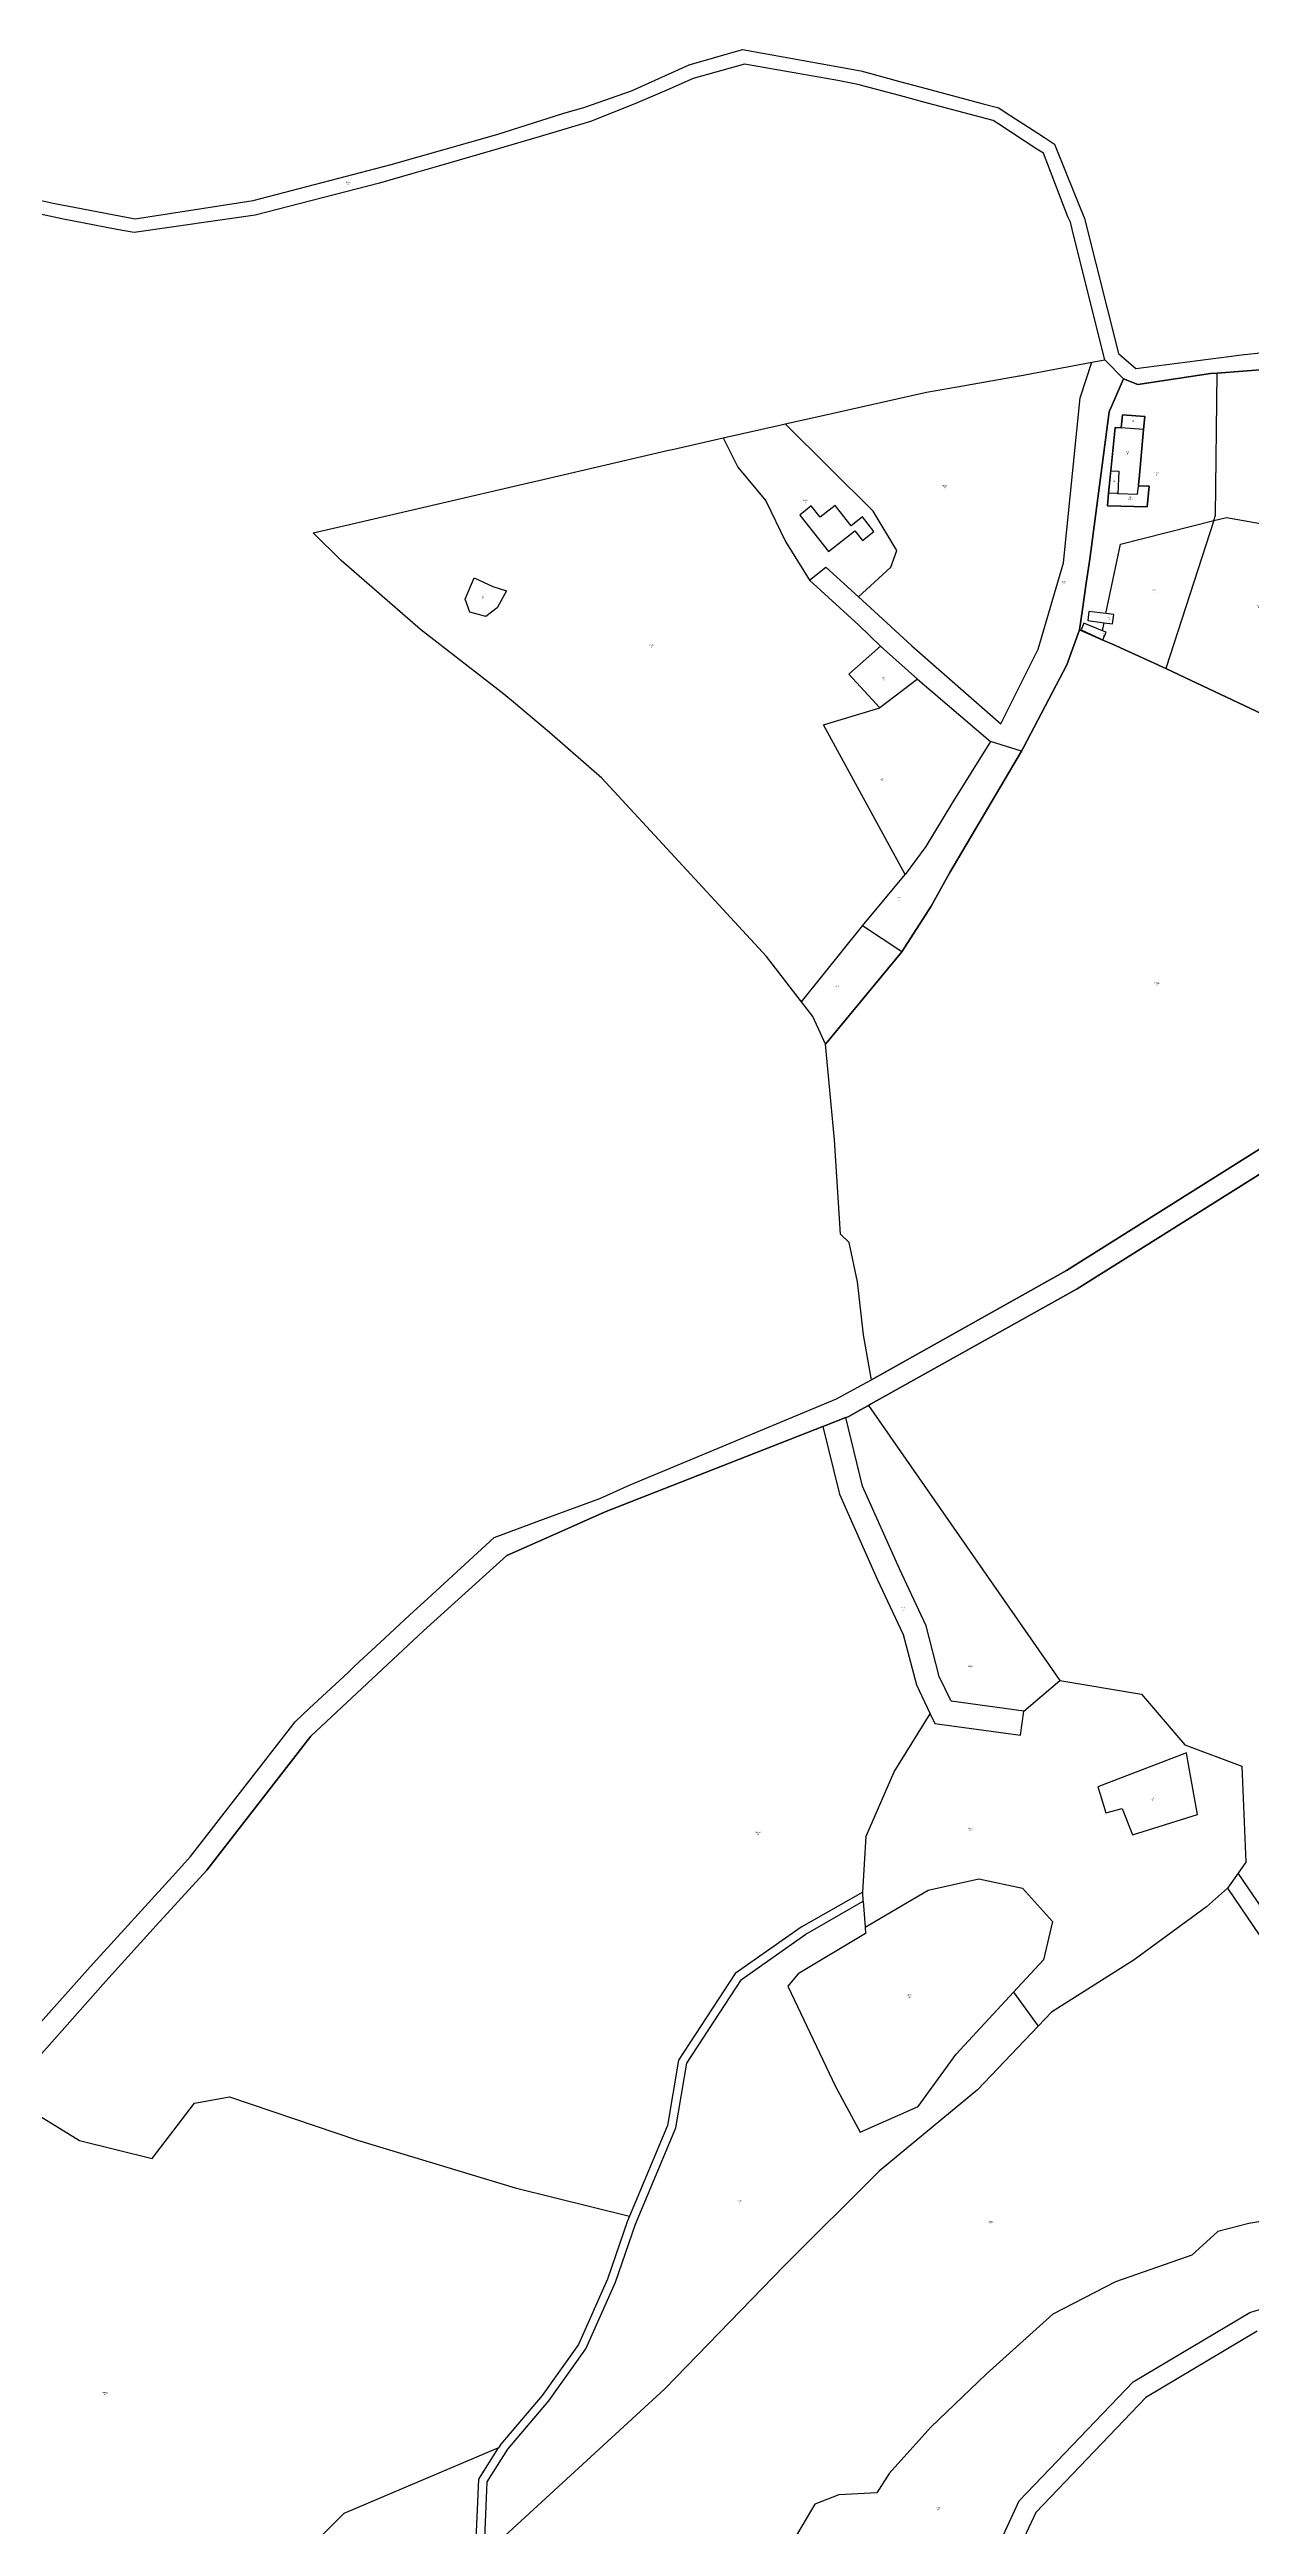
# Model space of a CAD drawing. Header units: inches. Extents: x 19003.7 to 19048.3, y 182287.8 to 182344.6.
# Drawn here: x 19019.18 to 19032.99, y 182316.2 to 182344.64 of the extents above; entities that cross this region are included whole.
import ezdxf
from ezdxf.enums import TextEntityAlignment as Align

# ---------------------------------------------------------------- set-up
doc = ezdxf.new("R2010")
doc.units = ezdxf.units.IN
doc.header["$MEASUREMENT"] = 0
for name, color, linetype in [('PG-AA', 7, 'Continuous'), ('PG-AS', 7, 'Continuous'), ('PG-LI', 7, 'Continuous'), ('PG-LP', 7, 'Continuous')]:
    doc.layers.add(name, color=color, linetype=linetype)
doc.styles.get("Standard").update_dxf_attribs({"font": 'arial.ttf'})

# ---------------------------------------------------------------- blocks, each defined once
blk = doc.blocks.new('000900500DG83A')
at = {"layer": 'PG-LI'}
for p, q in [((483406.516, 4631443.103), (483399.932, 4631443.607)), ((483399.1715, 4631428.7065), (483398.971, 4631424.4435)), ((483398.587, 4631424.458), (483396.276, 4631424.545)), ((483398.971, 4631424.4435), (483398.587, 4631424.458)), ((483398.971, 4631424.4435), (483404.763, 4631424.226)), ((483404.763, 4631424.226), (483404.9935, 4631426.7085))]:
    blk.add_line(p, q, dxfattribs=at)
blk.add_lwpolyline([(483396.9245, 4631431.054), (483399.277, 4631430.9435), (483399.1715, 4631428.7065)], dxfattribs=at)
at = {"layer": 'PG-LP'}
for p, q in [((483396.9245, 4631431.054), (483398.188, 4631443.74)), ((483398.188, 4631443.74), (483399.932, 4631443.607)), ((483406.516, 4631443.103), (483405.179, 4631428.703)), ((483396.276, 4631424.545), (483396.9245, 4631431.054))]:
    blk.add_line(p, q, dxfattribs=at)
for points in [[(483399.932, 4631443.607), (483400.317, 4631447.38), (483406.8815, 4631446.8775), (483406.516, 4631443.103)], [(483405.179, 4631428.703), (483405.1365, 4631428.2505), (483404.9935, 4631426.7085)], [(483404.9935, 4631426.7085), (483408.1585, 4631426.6145), (483407.592, 4631420.543), (483396.001, 4631420.886), (483396.276, 4631424.545)]]:
    blk.add_lwpolyline(points, dxfattribs=at)
at = {"layer": 'PG-AA'}
for s, p in [('I', (483403.41, 4631445.24)), ('II', (483401.8, 4631436.25)), ('I', (483397.86, 4631427.67)), ('POR', (483402.64, 4631422.98))]:
    blk.add_text(s, height=0.4, dxfattribs=at).set_placement(p, align=Align.TOP_CENTER)
at = {"layer": 'PG-AS'}
for s, p in [('25', (483403.41, 4631445.24)), ('145', (483401.8, 4631436.25)), ('16', (483397.86, 4631427.67)), ('50', (483402.64, 4631422.98))]:
    blk.add_text(s, height=0.4, dxfattribs=at).set_placement(p, align=Align.BOTTOM_CENTER)
blk = doc.blocks.new('17037A02209002')
at = {"layer": 'PG-LP'}
blk.add_lwpolyline([(483483.6375, 4631461.291), (483490.921, 4631459.6285), (483491.174, 4631458.707), (483493.103, 4631454.2955), (483484.6535, 4631455.4165), (483465.5735, 4631459.827), (483460.3835, 4631460.257), (483442.9735, 4631460.687), (483428.0235, 4631459.567), (483426.0735, 4631459.417), (483404.8635, 4631456.2775), (483400.6135, 4631457.9275), (483395.1535, 4631463.4775), (483386.1335, 4631499.5475), (483385.134, 4631503.5875), (483384.374, 4631505.1175), (483377.244, 4631523.7075), (483375.384, 4631524.9175), (483363.954, 4631532.3375), (483362.594, 4631533.2175), (483360.744, 4631533.7075), (483341.994, 4631538.738), (483336.724, 4631540.148), (483323.064, 4631543.808), (483317.234, 4631544.968), (483289.954, 4631549.6685), (483275.044, 4631545.5085), (483267.314, 4631542.1385), (483258.024, 4631538.0985), (483245.014, 4631532.9285), (483230.0935, 4631528.5185), (483215.7835, 4631524.279), (483200.6735, 4631519.939), (483193.2035, 4631517.799), (483183.4135, 4631514.989), (483147.1335, 4631505.6095), (483111.8335, 4631500.6095), (483106.7435, 4631501.4795), (483096.7435, 4631503.4195), (483091.1835, 4631504.4995), (483060.2135, 4631511.06), (483053.8835, 4631512.84), (483046.8435, 4631516.31), (483041.8935, 4631520.47), (483034.2635, 4631528), (483031.0935, 4631529.09), (483026.1435, 4631527.2005), (483014.7535, 4631515.2705), (482996.893, 4631507.2405), (482967.853, 4631507.0005), (482956.863, 4631507.791), (482934.533, 4631511.371), (482887.823, 4631504.4215), (482850.153, 4631499.6315), (482850.263, 4631499.7815), (482854.373, 4631504.2215), (482902.753, 4631510.411), (482904.913, 4631510.771), (482907.133, 4631511.141), (482934.573, 4631514.831), (482939.113, 4631514.141), (482945.073, 4631513.241), (482948.643, 4631512.641), (482955.773, 4631511.451), (482968.663, 4631511.2605), (482995.913, 4631511.2405), (483012.2835, 4631518.5905), (483024.8635, 4631531.6605), (483030.6035, 4631533.7405), (483034.0035, 4631532.86), (483035.5535, 4631532.46), (483040.1035, 4631527.72), (483040.6035, 4631527.2), (483044.9635, 4631523.04), (483051.0035, 4631518.59), (483057.0235, 4631516.4), (483059.4235, 4631515.52), (483080.2735, 4631510.92), (483088.1435, 4631509.18), (483112.1535, 4631504.5395), (483146.5335, 4631509.9695), (483186.8535, 4631520.469), (483217.7035, 4631529.189), (483236.924, 4631535.3185), (483243.344, 4631537.1185), (483257.024, 4631541.9585), (483273.824, 4631549.4785), (483289.424, 4631553.9585), (483323.984, 4631547.708), (483336.034, 4631544.478), (483343.034, 4631542.598), (483359.704, 4631538.138), (483364.244, 4631536.9175), (483366.404, 4631535.5075), (483375.584, 4631529.5575), (483377.564, 4631528.2675), (483380.514, 4631526.3475), (483384.094, 4631517.4475), (483389.224, 4631504.6975), (483399.1735, 4631465.3375), (483404.2535, 4631460.9575), (483431.4035, 4631464.427), (483435.1235, 4631464.907), (483439.6385, 4631465.361), (483450.2505, 4631465.7635), (483460.857, 4631465.24), (483465.5535, 4631464.71), (483471.378, 4631463.794), (483480.039, 4631462.0255), (483483.6375, 4631461.291)], dxfattribs=at)
at = {"layer": 'PG-AA'}
blk.add_text('0', height=0.4, dxfattribs=at).set_placement((483174.3, 4631514.92), align=Align.TOP_CENTER)
at = {"layer": 'PG-AS'}
blk.add_text('2999', height=0.4, dxfattribs=at).set_placement((483174.3, 4631514.92), align=Align.BOTTOM_CENTER)
blk = doc.blocks.new('17037A02200022')
at = {"layer": 'PG-LI'}
for p, q in [((483388.0035, 4631452.4075), (483391.4135, 4631462.7675)), ((483327.523, 4631419.338), (483301.903, 4631444.758)), ((483301.923, 4631410.458), (483308.943, 4631399.158)), ((483308.943, 4631399.158), (483313.713, 4631402.998)), ((483313.713, 4631402.998), (483323.243, 4631394.328)), ((483320.4625, 4631371.798), (483329.673, 4631379.8975)), ((483329.673, 4631379.8975), (483340.5325, 4631370.2675)), ((483329.5225, 4631361.8975), (483320.4625, 4631371.798)), ((483340.5325, 4631370.2675), (483329.5225, 4631361.8975)), ((483340.5325, 4631370.2675), (483361.7725, 4631352.1075)), ((483313.0825, 4631357.018), (483329.5225, 4631361.8975)), ((483336.9425, 4631313.3575), (483313.0825, 4631357.018)), ((483370.8325, 4631349.3375), (483361.7725, 4631352.1075)), ((483324.442, 4631298.3775), (483336.9425, 4631313.3575)), ((483306.662, 4631276.218), (483324.442, 4631298.3775)), ((483335.912, 4631290.7675), (483324.442, 4631298.3775))]:
    blk.add_line(p, q, dxfattribs=at)
for points in [[(483323.243, 4631394.328), (483329.103, 4631388.998), (483338.853, 4631380.0475), (483364.8025, 4631357.2575), (483375.743, 4631379.0075), (483383.133, 4631404.1975), (483388.0035, 4631452.4075)], [(483283.813, 4631440.688), (483288.013, 4631432.168), (483296.243, 4631422.318), (483301.923, 4631410.458)], [(483323.243, 4631394.328), (483332.723, 4631402.988), (483334.483, 4631407.8275), (483327.523, 4631419.338)], [(483214.4825, 4631388.6085), (483209.7725, 4631389.8585), (483208.4325, 4631393.6085), (483211.1225, 4631399.8485), (483216.5025, 4631397.3485), (483220.5325, 4631396.0985), (483217.8425, 4631391.1085), (483214.4825, 4631388.6085)], [(483329.673, 4631379.8975), (483323.333, 4631386.098), (483308.943, 4631399.158)], [(483361.7725, 4631352.1075), (483350.4825, 4631334.0175), (483342.8925, 4631321.5275), (483336.9425, 4631313.3575)]]:
    blk.add_lwpolyline(points, dxfattribs=at)
at = {"layer": 'PG-LP'}
for p, q in [((483283.813, 4631440.688), (483300.703, 4631444.488)), ((483300.703, 4631444.488), (483301.903, 4631444.758)), ((483370.8325, 4631349.3375), (483349.9825, 4631313.9475)), ((483306.662, 4631276.218), (483296.452, 4631289.388)), ((483335.912, 4631290.7675), (483313.632, 4631263.8275))]:
    blk.add_line(p, q, dxfattribs=at)
for points in [[(483301.903, 4631444.758), (483312.003, 4631447.028), (483343.1235, 4631454.038), (483352.0535, 4631455.5975), (483370.1435, 4631458.7675), (483370.2935, 4631458.7875), (483370.8135, 4631458.8775), (483371.8235, 4631459.0575), (483391.4135, 4631462.7675)], [(483391.4135, 4631462.7675), (483395.1535, 4631463.4775), (483400.6135, 4631457.9275), (483396.4635, 4631448.2875), (483390.773, 4631405.2975), (483389.763, 4631398.3475), (483388.633, 4631390.6075), (483387.773, 4631384.6675), (483384.103, 4631374.4675), (483371.4425, 4631350.3675), (483370.8325, 4631349.3375)], [(483296.452, 4631289.388), (483270.792, 4631317.118), (483248.3125, 4631341.3885), (483233.1025, 4631354.7585), (483223.1425, 4631363.1385), (483219.7825, 4631365.9485), (483195.3925, 4631384.749), (483172.2425, 4631404.879), (483164.123, 4631412.999), (483173.403, 4631415.159), (483226.983, 4631427.5985), (483229.973, 4631428.2885), (483267.443, 4631436.9885), (483269.393, 4631437.4385), (483283.813, 4631440.688)], [(483314.498, 4631407.5205), (483322.203, 4631413.5675), (483324.403, 4631410.764), (483327.758, 4631413.397), (483324.452, 4631417.61), (483321.171, 4631415.035), (483316.5045, 4631420.981), (483312.0955, 4631417.521), (483309.5095, 4631420.817), (483306.139, 4631418.1715), (483314.498, 4631407.5205)], [(483349.9825, 4631313.9475), (483344.532, 4631304.0475), (483335.912, 4631290.7675)], [(483313.632, 4631263.8275), (483309.972, 4631271.9575), (483306.662, 4631276.218)]]:
    blk.add_lwpolyline(points, dxfattribs=at)
at = {"layer": 'PG-AA'}
for s, p in [('c', (483307.8, 4631422.17)), ('b', (483348.46, 4631426.38)), ('i', (483213.63, 4631394)), ('a', (483383.28, 4631398.44)), ('f', (483262.97, 4631379.82)), ('e', (483330.69, 4631370.38)), ('d', (483330.09, 4631340.98)), ('e', (483335.11, 4631306.21)), ('j', (483317.01, 4631280.4))]:
    blk.add_text(s, height=0.4, dxfattribs=at).set_placement(p, align=Align.TOP_CENTER)
at = {"layer": 'PG-AS'}
for s, p in [('1062', (483307.8, 4631422.17)), ('5023', (483348.46, 4631426.38)), ('84', (483213.63, 4631394)), ('1449', (483383.28, 4631398.44)), ('12884', (483262.97, 4631379.82)), ('181', (483330.69, 4631370.38)), ('1364', (483330.09, 4631340.98)), ('709', (483335.11, 4631306.21)), ('421', (483317.01, 4631280.4))]:
    blk.add_text(s, height=0.4, dxfattribs=at).set_placement(p, align=Align.BOTTOM_CENTER)
blk = doc.blocks.new('17037A02200021')
at = {"layer": 'PG-LI'}
for p, q in [((483427.48, 4631418.12), (483428.0235, 4631459.567)), ((483399.73, 4631409.64), (483426.97, 4631416.54)), ((483426.97, 4631416.54), (483412.963, 4631373.377)), ((483426.97, 4631416.54), (483427.48, 4631418.12)), ((483426.97, 4631416.54), (483430.69, 4631417.49)), ((483430.69, 4631417.49), (483491.493, 4631406.7665)), ((483395.51, 4631389.42), (483399.73, 4631409.64)), ((483394.47, 4631384.45), (483394.95, 4631386.75)), ((483397.84, 4631389.14), (483395.51, 4631389.42)), ((483393.953, 4631381.9875), (483393.97, 4631382.09)), ((483395.58, 4631384), (483394.47, 4631384.45))]:
    blk.add_line(p, q, dxfattribs=at)
for points in [[(483474.96, 4631418.59), (483482.38, 4631419.65), (483480.54, 4631431.6), (483473.47, 4631430.4), (483474.96, 4631418.59)], [(483394.47, 4631384.45), (483389.06, 4631386.64), (483388.3, 4631384.66), (483393.97, 4631382.09)], [(483395.51, 4631389.42), (483390.55, 4631390.08), (483390.27, 4631387.4), (483394.95, 4631386.75)], [(483394.95, 4631386.75), (483397.46, 4631386.4), (483397.84, 4631389.14)], [(483393.97, 4631382.09), (483394.58, 4631381.82), (483395.58, 4631384)]]:
    blk.add_lwpolyline(points, dxfattribs=at)
at = {"layer": 'PG-LP'}
for points in [[(483393.953, 4631381.9875), (483387.773, 4631384.6675), (483388.633, 4631390.6075), (483389.763, 4631398.3475), (483390.773, 4631405.2975), (483396.4635, 4631448.2875), (483400.6135, 4631457.9275), (483404.8635, 4631456.2775), (483426.0735, 4631459.417), (483428.0235, 4631459.567)], [(483428.0235, 4631459.567), (483442.9735, 4631460.687), (483460.3835, 4631460.257), (483465.5735, 4631459.827), (483484.6535, 4631455.4165), (483484.8535, 4631454.0065), (483485.1735, 4631451.7565), (483491.493, 4631406.7665)], [(483408.1585, 4631426.6145), (483404.9935, 4631426.7085), (483405.1365, 4631428.2505), (483405.179, 4631428.703), (483406.516, 4631443.103), (483406.8815, 4631446.8775), (483400.317, 4631447.38), (483399.932, 4631443.607), (483398.188, 4631443.74), (483396.276, 4631424.545), (483396.001, 4631420.886), (483407.592, 4631420.543), (483408.1585, 4631426.6145)], [(483491.493, 4631406.7665), (483499.3725, 4631336.1065), (483499.7725, 4631332.5265), (483418.573, 4631370.807), (483412.963, 4631373.377)], [(483412.963, 4631373.377), (483397.383, 4631380.507), (483393.953, 4631381.9875)]]:
    blk.add_lwpolyline(points, dxfattribs=at)
at = {"layer": 'PG-AA'}
for s, p in [('c', (483457.92, 4631435.67)), ('a', (483410.3, 4631430.11)), ('ZBE', (483477.85, 4631425.02)), ('b', (483409.55, 4631395.96)), ('I', (483396.44, 4631387.91)), ('d', (483440.06, 4631391.42)), ('I', (483394.69, 4631383.14))]:
    blk.add_text(s, height=0.4, dxfattribs=at).set_placement(p, align=Align.TOP_CENTER)
at = {"layer": 'PG-AS'}
for s, p in [('2717', (483457.92, 4631435.67)), ('1422', (483410.3, 4631430.11)), ('88', (483477.85, 4631425.02)), ('818', (483409.55, 4631395.96)), ('20', (483396.44, 4631387.91)), ('4559', (483440.06, 4631391.42)), ('16', (483394.69, 4631383.14))]:
    blk.add_text(s, height=0.4, dxfattribs=at).set_placement(p, align=Align.BOTTOM_CENTER)
blk = doc.blocks.new('17037A02200018')
at = {"layer": 'PG-LP'}
blk.add_lwpolyline([(483517.9325, 4631282.316), (483465.282, 4631248.8265), (483383.9915, 4631197.797), (483327.041, 4631165.9475), (483325.931, 4631172.3975), (483324.761, 4631179.0875), (483323.0215, 4631194.4975), (483320.5415, 4631205.9875), (483318.0115, 4631208.4675), (483316.2415, 4631235.8975), (483313.632, 4631263.8275), (483335.912, 4631290.7675), (483344.532, 4631304.0475), (483349.9825, 4631313.9475), (483370.8325, 4631349.3375), (483371.4425, 4631350.3675), (483384.103, 4631374.4675), (483387.773, 4631384.6675), (483393.953, 4631381.9875), (483397.383, 4631380.507), (483412.963, 4631373.377), (483418.573, 4631370.807), (483499.7725, 4631332.5265), (483526.4745, 4631319.241), (483546.3665, 4631309.344), (483552.93, 4631306.46), (483554.57, 4631307.6), (483555.7445, 4631305.9715), (483556.282, 4631305.2265), (483517.9325, 4631282.316)], dxfattribs=at)
at = {"layer": 'PG-AA'}
blk.add_text('0', height=0.4, dxfattribs=at).set_placement((483410.34, 4631281.32), align=Align.TOP_CENTER)
at = {"layer": 'PG-AS'}
blk.add_text('25186', height=0.4, dxfattribs=at).set_placement((483410.34, 4631281.32), align=Align.BOTTOM_CENTER)
blk = doc.blocks.new('17037A02200006')
at = {"layer": 'PG-LI'}
for p, q in [((483324.491, 4631134.9375), (483319.621, 4631154.9475)), ((483326.201, 4631158.4875), (483382.0105, 4631078.197)), ((483340.1805, 4631076.927), (483344.2205, 4631068.477)), ((483371.5505, 4631069.307), (483382.0105, 4631078.197)), ((483370.5305, 4631062.257), (483371.5505, 4631069.307)), ((483434.12, 4631022.0165), (483430.99, 4631017.7065)), ((483447.95, 4631001.8465), (483434.12, 4631022.0165)), ((483307.87, 4631004.2075), (483324.67, 4631013.907)), ((483324.67, 4631013.907), (483324.5, 4631016.457)), ((483324.67, 4631013.907), (483325.18, 4631006.317)), ((483377.3, 4630996.737), (483368.57, 4630987.297)), ((483368.57, 4630987.297), (483375.75, 4630977.427)), ((483379.65, 4630981.5265), (483375.75, 4630977.427)), ((483267.5395, 4630948.4575), (483256.459, 4630922.0275)), ((483212.4285, 4630845.298), (483218.2085, 4630854.368))]:
    blk.add_line(p, q, dxfattribs=at)
for points in [[(483312.911, 4631152.2775), (483317.751, 4631132.6175), (483328.7705, 4631107.8075), (483336.3105, 4631091.647), (483340.1805, 4631076.927)], [(483371.5505, 4631069.307), (483350.2905, 4631072.247), (483346.8605, 4631079.447), (483343.0005, 4631094.137), (483335.2105, 4631110.8075), (483324.491, 4631134.9375)], [(483382.0105, 4631078.197), (483405.9105, 4631074.2665), (483418.5005, 4631059.4265), (483435.2105, 4631053.2765), (483436.34, 4631025.2165), (483434.12, 4631022.0165)], [(483324.5, 4631016.457), (483325.56, 4631032.847), (483333.7005, 4631051.617), (483344.2205, 4631068.477)], [(483344.2205, 4631068.477), (483345.5505, 4631065.707), (483370.5305, 4631062.257)], [(483419.0105, 4631057.1565), (483393.1405, 4631047.2065), (483393.8005, 4631045.0365), (483395.4505, 4631039.6065), (483400.2405, 4631040.9365), (483403.31, 4631033.2265), (483422.2505, 4631039.1465), (483419.4405, 4631054.7965), (483419.0105, 4631057.1565)], [(483325.18, 4631006.317), (483343.58, 4631017.047), (483358.36, 4631020.397), (483371.15, 4631017.617), (483379.91, 4631007.937), (483377.3, 4630996.737)], [(483430.99, 4631017.7065), (483424.9, 4631012.2565), (483403.72, 4630996.7765), (483379.65, 4630981.5265)], [(483430.99, 4631017.7065), (483444.15, 4630998.2665), (483467.56, 4630979.896)], [(483324.5, 4631016.457), (483306.55, 4631006.3075), (483287.28, 4630992.8075), (483270.7795, 4630967.5175), (483267.5395, 4630948.4575)], [(483213.9585, 4630823.178), (483214.8785, 4630844.538), (483220.9085, 4630853.998), (483232.8485, 4630868.0975), (483243.659, 4630883.3375), (483252.309, 4630902.7375), (483258.169, 4630919.6875), (483269.9295, 4630947.7675), (483273.1395, 4630966.5975), (483289.0895, 4630991.0375), (483307.87, 4631004.2075)], [(483325.18, 4631006.317), (483325.31, 4631004.407), (483305.64, 4630992.6275), (483302.62, 4630989.0275), (483316.5295, 4630959.847), (483323.7895, 4630946.467), (483340.7095, 4630954.017), (483351.7595, 4630969.267), (483368.57, 4630987.297)], [(483375.75, 4630977.427), (483357.9995, 4630958.797), (483329.2795, 4630935.097), (483301.579, 4630907.477), (483266.719, 4630871.6575), (483213.9585, 4630823.178)], [(483082.929, 4630951.999), (483095.859, 4630944.019), (483117.129, 4630938.7985), (483129.449, 4630954.9385), (483139.6795, 4630956.8285), (483177.019, 4630944.168), (483223.099, 4630930.218), (483256.459, 4630922.0275)], [(483256.459, 4630922.0275), (483255.849, 4630920.5775), (483249.999, 4630903.6375), (483241.499, 4630884.5675), (483230.9085, 4630869.6375), (483218.9085, 4630855.468), (483218.2085, 4630854.368)], [(483448.1795, 4630921.716), (483437.1795, 4630919.816), (483428.2195, 4630917.5465), (483420.5395, 4630910.6165), (483398.319, 4630902.8565), (483380.029, 4630893.3865), (483360.509, 4630875.8865), (483344.399, 4630860.477), (483332.1885, 4630846.877), (483328.6685, 4630841.247), (483317.5585, 4630840.737), (483310.4885, 4630837.987), (483304.2185, 4630827.257)], [(483228.048, 4630785.6275), (483250.428, 4630780.4175), (483286.188, 4630786.157), (483323.4085, 4630802.197), (483364.8885, 4630827.5565), (483370.1585, 4630838.9265), (483403.499, 4630873.7065), (483437.549, 4630893.916), (483451.6995, 4630898.256)], [(483439.669, 4630888.396), (483407.129, 4630869.0965), (483375.0085, 4630835.5865), (483369.4085, 4630823.4965), (483326.0485, 4630796.977), (483287.778, 4630780.497), (483250.178, 4630774.4575), (483229.608, 4630779.2475)], [(483218.2085, 4630854.368), (483173.0785, 4630835.288), (483162.6285, 4630824.888), (483159.888, 4630814.828), (483150.938, 4630807.988), (483132.748, 4630805.3785), (483120.738, 4630806.3785), (483104.288, 4630810.5085), (483091.298, 4630802.3585)], [(483165.627, 4630660.358), (483170.277, 4630666.718), (483185.637, 4630682.508), (483202.0775, 4630699.2875), (483215.2275, 4630719.6375), (483226.3175, 4630738.1775), (483232.208, 4630750.1775), (483230.228, 4630766.2875), (483225.098, 4630787.1575), (483215.768, 4630799.3075), (483211.4785, 4630823.268), (483212.4285, 4630845.298)]]:
    blk.add_lwpolyline(points, dxfattribs=at)
at = {"layer": 'PG-LP'}
for points in [[(483326.201, 4631158.4875), (483326.751, 4631158.7875), (483387.1415, 4631192.477), (483468.712, 4631243.7165), (483492.672, 4631259.9765), (483516.8025, 4631275.866), (483522.8525, 4631279.196), (483528.9025, 4631282.526), (483547.9725, 4631294.546), (483555.0125, 4631298.996), (483557.9825, 4631300.876), (483577.6325, 4631264.7955), (483577.8925, 4631264.3255), (483602.062, 4631216.4955), (483603.352, 4631213.9555), (483601.302, 4631209.4055), (483600.742, 4631204.5255), (483600.852, 4631201.7555), (483600.812, 4631198.4755), (483601.662, 4631195.6855)], [(483312.911, 4631152.2775), (483313.651, 4631152.5675), (483319.621, 4631154.9475)], [(483319.621, 4631154.9475), (483320.221, 4631155.1875), (483323.821, 4631157.1675), (483326.201, 4631158.4875)], [(483076.589, 4630960.289), (483078.039, 4630961.799), (483103.5595, 4630990.569), (483118.2895, 4631006.739), (483133.0295, 4631022.8985), (483148.22, 4631042.4485), (483163.41, 4631062.0085), (483179.86, 4631077.3685), (483196.3105, 4631092.7185), (483220.5905, 4631114.668), (483234.9705, 4631121.028), (483249.3705, 4631127.388), (483312.911, 4631152.2775)]]:
    blk.add_lwpolyline(points, dxfattribs=at)
at = {"layer": 'PG-AA'}
for s, p in [('a', (483336.28, 4631099.12)), ('b', (483355.94, 4631082.08)), ('ai', (483409.03, 4631043.54)), ('al', (483293.94, 4631033.65)), ('ah', (483355.96, 4631034.74)), ('ag', (483338.14, 4630986.16)), ('af', (483288.55, 4630926.16)), ('ai', (483361.81, 4630920.01)), ('ad', (483103.34, 4630870.22)), ('m', (483346.46, 4630836.64))]:
    blk.add_text(s, height=0.4, dxfattribs=at).set_placement(p, align=Align.TOP_CENTER)
at = {"layer": 'PG-AS'}
for s, p in [('811', (483336.28, 4631099.12)), ('1943', (483355.94, 4631082.08)), ('414', (483409.03, 4631043.54)), ('32134', (483293.94, 4631033.65)), ('6012', (483355.96, 4631034.74)), ('3179', (483338.14, 4630986.16)), ('7123', (483288.55, 4630926.16)), ('18387', (483361.81, 4630920.01)), ('44601', (483103.34, 4630870.22)), ('8355', (483346.46, 4630836.64))]:
    blk.add_text(s, height=0.4, dxfattribs=at).set_placement(p, align=Align.BOTTOM_CENTER)
blk = doc.blocks.new('17037A02209004')
at = {"layer": 'PG-LP'}
for points in [[(483468.712, 4631243.7165), (483387.1415, 4631192.477), (483326.751, 4631158.7875), (483326.201, 4631158.4875), (483323.821, 4631157.1675), (483320.221, 4631155.1875), (483319.621, 4631154.9475), (483313.651, 4631152.5675), (483312.911, 4631152.2775), (483249.3705, 4631127.388), (483234.9705, 4631121.028), (483220.5905, 4631114.668), (483196.3105, 4631092.7185), (483179.86, 4631077.3685), (483163.41, 4631062.0085), (483148.22, 4631042.4485), (483133.0295, 4631022.8985), (483118.2895, 4631006.739), (483103.5595, 4630990.569), (483078.039, 4630961.799)], [(483073.189, 4630965.789), (483098.9595, 4630994.699), (483123.9795, 4631022.1485), (483126.54, 4631024.9585), (483128.29, 4631026.8785), (483158.83, 4631066.1985), (483163.06, 4631070.1485), (483174.26, 4631080.5985), (483175.8905, 4631082.1185), (483177.5205, 4631083.6485), (483184.8905, 4631090.5185), (483192.2605, 4631097.3985), (483197.4405, 4631102.0285), (483216.9605, 4631119.918), (483232.1105, 4631125.588), (483247.7305, 4631131.318), (483256.601, 4631135.268), (483316.901, 4631160.3475), (483323.121, 4631163.7775), (483327.041, 4631165.9475), (483383.9915, 4631197.797), (483465.282, 4631248.8265), (483517.9325, 4631282.316)]]:
    blk.add_lwpolyline(points, dxfattribs=at)

msp = doc.modelspace()

# ---------------------------------------------------------------- block references
at = {"xscale": 0.03937007874015748, "yscale": 0.03937007874015748, "zscale": 0.03937007874015748}
for name in ['17037A02209002', '17037A02200022', '17037A02200021', '000900500DG83A', '17037A02200018', '17037A02209004', '17037A02200006']:
    msp.add_blockref(name, (0, 0), dxfattribs=at)

doc.saveas('drawing.dxf')
